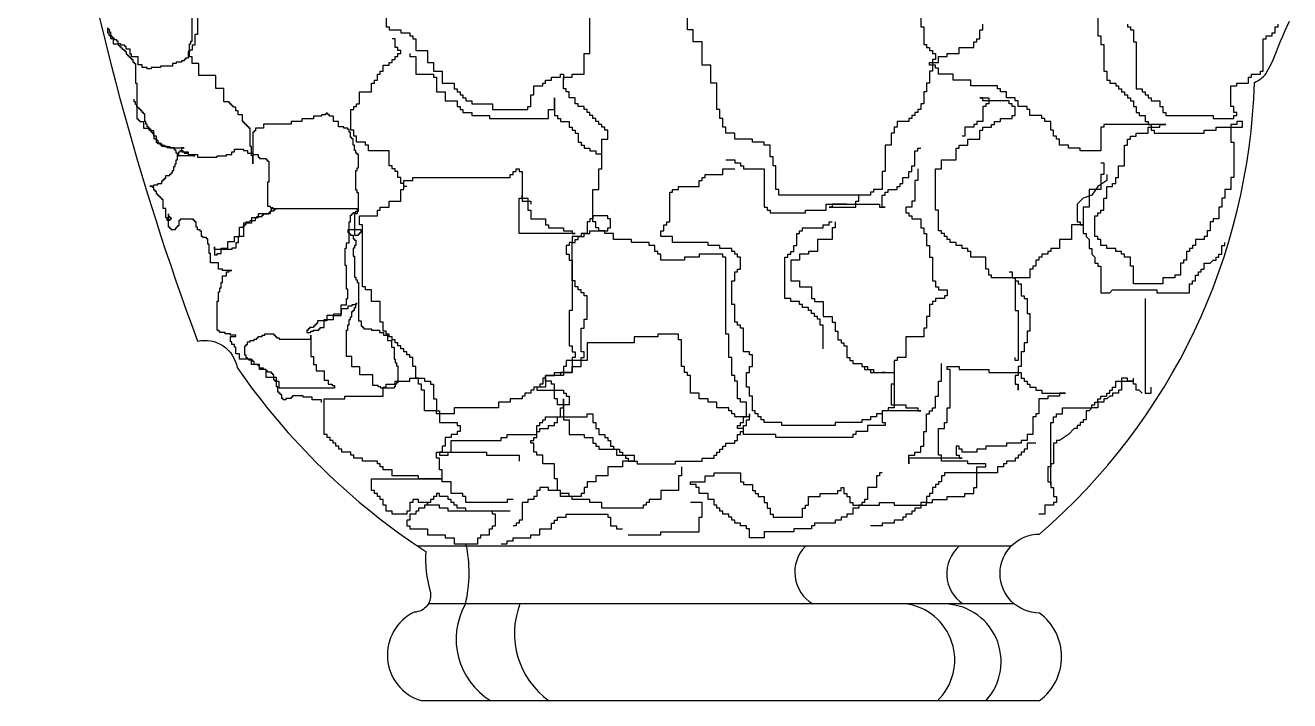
# Model space of a CAD drawing. Extents: x 955 to 1117, y 165 to 443.
# Drawn here: x 957.4 to 1099.5, y 165.1 to 241 of the extents above; entities that cross this region are included whole.
import ezdxf

# ---------------------------------------------------------------- set-up
doc = ezdxf.new("R2010")
doc.units = 0
doc.header["$LTSCALE"] = 10
doc.header["$MEASUREMENT"] = 0
for name, color, linetype in [('3', 3, 'CONTINUOUS'), ('4', 4, 'CONTINUOUS'), ('7', 7, 'CONTINUOUS')]:
    doc.layers.add(name, color=color, linetype=linetype)

msp = doc.modelspace()

# ---------------------------------------------------------------- linework, layer by layer
at = {"layer": '3'}
for points in [[(1051.03, 203.01), (1051.36, 203.01), (1051.36, 202.67), (1052.02, 202.67), (1052.02, 202.34), (1052.69, 202.34), (1052.69, 202.01), (1055.01, 202.01), (1055.01, 200.68), (1054.68, 200.68), (1054.68, 198.36), (1056.34, 198.36), (1056.34, 198.03), (1057.66, 198.03), (1057.66, 197.7), (1057.99, 197.7), (1053.68, 197.7), (1053.68, 196.37), (1054.01, 196.37), (1054.01, 196.04), (1052.02, 196.04), (1052.02, 195.38), (1050.69, 195.38), (1050.69, 195.05), (1050.36, 195.05), (1050.36, 194.71), (1041.73, 194.71), (1041.73, 195.05), (1038.08, 195.05), (1038.08, 195.71), (1037.42, 195.71), (1037.42, 196.04), (1037.75, 196.04), (1037.75, 196.37), (1038.08, 196.37), (1038.08, 197.04), (1038.42, 197.04), (1038.42, 198.69), (1037.75, 198.69), (1037.75, 199.03), (1037.42, 199.03), (1037.42, 201.02), (1037.09, 201.02), (1037.09, 201.68), (1036.76, 201.68), (1036.76, 203.67), (1036.43, 203.67), (1036.43, 206.32), (1036.09, 206.32), (1036.09, 214.94), (1035.76, 214.94), (1035.76, 215.28), (1033.11, 215.28), (1033.11, 214.94), (1031.45, 214.94), (1031.45, 214.61), (1028.79, 214.61), (1028.79, 215.28), (1028.46, 215.28), (1028.46, 215.61), (1028.13, 215.61), (1028.13, 216.27), (1027.47, 216.27), (1027.47, 216.6), (1025.48, 216.6), (1025.48, 216.93), (1023.48, 216.93), (1023.48, 217.6), (1022.49, 217.6), (1022.49, 217.93), (1021.82, 217.93), (1021.82, 218.26), (1021.49, 218.26), (1021.49, 218.92), (1021.16, 218.92), (1021.16, 222.57), (1021.82, 222.57), (1021.82, 224.89), (1022.16, 224.89), (1022.16, 228.21), (1022.82, 228.21), (1022.82, 229.2), (1022.49, 229.2), (1022.49, 229.54), (1022.16, 229.54), (1022.16, 229.87), (1021.82, 229.87), (1021.82, 230.2), (1021.49, 230.2), (1021.49, 230.53), (1021.16, 230.53), (1021.16, 230.86), (1020.83, 230.86), (1020.83, 231.19), (1020.5, 231.19), (1020.5, 231.53), (1020.17, 231.53), (1020.17, 231.86), (1019.5, 231.86), (1019.5, 232.19), (1019.17, 232.19), (1019.17, 232.85), (1018.51, 232.85), (1018.51, 233.52), (1018.17, 233.52), (1018.17, 233.85), (1017.84, 233.85), (1017.84, 235.17), (1018.84, 235.17), (1018.84, 235.51), (1020.17, 235.51), (1020.17, 237.83), (1020.83, 237.83), (1020.83, 244.79)], [(1057.99, 242.8), (1057.99, 240.81), (1058.33, 240.81), (1058.33, 238.82), (1058.66, 238.82), (1058.66, 238.49), (1058.99, 238.49), (1058.99, 238.16), (1059.32, 238.16), (1059.32, 237.83), (1059.65, 237.83), (1059.65, 237.16), (1059.32, 237.16), (1059.32, 235.84), (1058.99, 235.84), (1058.99, 234.51), (1058.66, 234.51), (1058.66, 233.52), (1058.33, 233.52), (1058.33, 232.19), (1057.99, 232.19), (1057.99, 231.53), (1057.66, 231.53), (1057.66, 231.19), (1057.33, 231.19), (1057.33, 230.86), (1057, 230.86), (1057, 230.53), (1056.67, 230.53), (1056.67, 230.2), (1055.34, 230.2), (1055.34, 229.54), (1055.01, 229.54), (1055.01, 228.87), (1054.68, 228.87), (1054.68, 227.55), (1054.01, 227.55), (1054.01, 224.56), (1053.68, 224.56), (1053.68, 222.57), (1052.69, 222.57), (1052.69, 222.24), (1052.35, 222.24), (1052.35, 221.91), (1042.07, 221.91), (1042.07, 222.57), (1041.73, 222.57), (1041.73, 225.22), (1041.4, 225.22), (1041.4, 226.22), (1041.07, 226.22), (1041.07, 227.55), (1040.41, 227.55), (1040.41, 227.88), (1039.08, 227.88), (1039.08, 228.21), (1037.09, 228.21), (1037.09, 228.87), (1036.09, 228.87), (1036.09, 229.54), (1035.76, 229.54), (1035.76, 230.53), (1035.43, 230.53), (1035.43, 231.53), (1035.1, 231.53), (1035.1, 234.51), (1034.43, 234.51), (1034.43, 236.5), (1033.44, 236.5), (1033.44, 239.15), (1032.44, 239.15), (1032.44, 240.48), (1031.78, 240.48), (1031.78, 245.79)], [(997.93, 243.13), (997.93, 240.81), (998.26, 240.81), (998.26, 240.48), (999.59, 240.48), (999.59, 240.15), (1000.59, 240.15), (1000.59, 239.82), (1000.92, 239.82), (1000.92, 239.48), (1001.25, 239.48), (1001.25, 238.16), (1002.58, 238.16), (1002.58, 236.83), (1003.24, 236.83), (1003.24, 235.84), (1004.24, 235.84), (1004.24, 234.51), (1005.57, 234.51), (1005.57, 233.85), (1005.9, 233.85), (1005.9, 233.52), (1006.23, 233.52), (1006.23, 233.18), (1006.56, 233.18), (1006.56, 232.85), (1006.89, 232.85), (1006.89, 232.52), (1007.56, 232.52), (1007.56, 232.19), (1009.88, 232.19), (1009.88, 231.53), (1013.86, 231.53), (1013.86, 231.86), (1014.19, 231.86), (1014.19, 233.18), (1014.52, 233.18), (1014.52, 234.18), (1015.52, 234.18), (1015.52, 234.51), (1015.85, 234.51), (1015.85, 234.84), (1016.52, 234.84), (1016.52, 235.17), (1017.51, 235.17), (1017.51, 235.51), (1017.84, 235.51), (1017.84, 234.84)], [(976.73, 242.04), (976.73, 239.96), (976.43, 239.96), (976.43, 238.78), (976.13, 238.78), (976.13, 238.19), (975.84, 238.19), (975.84, 238.04), (975.69, 238.04), (975.69, 237.3), (975.39, 237.3), (975.39, 237.15), (975.24, 237.15), (975.24, 237), (974.95, 237), (974.95, 236.85), (974.35, 236.85), (974.35, 236.7), (973.91, 236.7), (973.91, 236.41), (972.57, 236.41), (972.57, 236.26), (971.54, 236.26), (971.54, 236.11), (971.09, 236.11), (971.09, 236.26), (970.5, 236.26), (970.5, 236.56), (970.05, 236.56), (970.05, 237.45), (969.31, 237.45), (969.31, 237.74), (969.16, 237.74), (969.16, 238.33), (968.72, 238.33), (968.72, 238.63), (968.57, 238.63), (968.57, 238.78), (968.13, 238.78), (968.13, 238.93), (967.83, 238.93), (967.83, 239.22), (967.68, 239.22), (967.68, 239.37), (967.39, 239.37), (967.39, 239.52), (967.24, 239.52), (967.24, 239.67), (967.09, 239.67), (967.09, 239.82), (966.79, 239.82), (966.79, 240.11), (966.64, 240.11), (966.64, 240.71), (966.64, 240.56), (966.79, 240.56), (966.79, 240.26), (966.94, 240.26), (966.94, 239.52), (967.24, 239.52), (967.24, 238.93), (967.83, 238.93), (967.83, 238.78), (967.98, 238.78), (967.98, 238.63), (968.13, 238.63), (968.13, 238.48), (968.28, 238.48), (968.28, 238.33), (968.42, 238.33), (968.42, 238.19), (968.57, 238.19), (968.57, 238.04), (968.72, 238.04), (968.72, 237.74), (968.87, 237.74), (968.87, 237.59), (969.02, 237.59), (969.02, 237.45), (969.16, 237.45), (969.16, 237.3), (969.31, 237.3), (969.31, 237.15), (969.46, 237.15), (969.46, 236.85), (969.61, 236.85), (969.61, 236.7), (969.76, 236.7), (969.76, 234.48), (969.91, 234.48), (969.91, 230.48), (970.05, 230.48), (970.05, 230.33), (970.2, 230.33), (970.2, 230.18), (970.65, 230.18), (970.65, 229.44), (971.24, 229.44), (971.24, 229.3), (971.39, 229.3), (971.39, 229.15), (971.54, 229.15), (971.54, 229), (971.69, 229), (971.69, 228.85), (971.83, 228.85), (971.83, 228.26), (972.13, 228.26), (972.13, 228.11), (972.28, 228.11), (972.28, 227.81), (972.57, 227.81), (972.57, 227.67), (972.72, 227.67), (972.72, 227.52), (973.02, 227.52), (973.02, 227.37), (973.61, 227.37), (973.61, 227.22), (975.24, 227.22), (974.95, 227.22), (974.95, 226.78), (975.69, 226.78), (975.69, 226.48), (976.28, 226.48), (976.28, 226.33), (976.43, 226.33), (974.5, 226.33), (974.5, 226.63), (974.35, 226.63), (974.35, 226.93), (974.21, 226.93), (974.21, 227.07), (974.06, 227.07), (974.06, 227.22), (973.32, 227.22), (973.32, 227.37), (972.72, 227.37), (972.72, 227.52), (972.57, 227.52), (972.57, 227.67), (972.28, 227.67), (972.28, 227.81), (972.13, 227.81), (972.13, 228.56), (971.83, 228.56), (971.83, 229.15), (971.54, 229.15), (971.54, 229.3), (971.39, 229.3), (971.39, 229.44), (971.24, 229.44), (971.24, 229.59), (971.09, 229.59), (971.09, 229.89), (970.94, 229.89), (970.94, 230.18), (970.8, 230.18), (970.8, 231.07), (970.65, 231.07), (970.65, 231.22), (970.5, 231.22), (970.5, 231.37), (970.35, 231.37), (970.35, 231.52), (970.2, 231.52), (970.2, 231.67), (970.05, 231.67), (970.05, 231.81), (969.91, 231.81), (969.91, 232.11), (969.76, 232.11), (969.76, 232.41), (969.61, 232.41), (969.61, 232.7)], [(990.66, 198.62), (990.66, 198.92), (989.62, 198.92), (989.62, 199.22), (988.59, 199.22), (988.59, 199.37), (987.4, 199.37), (987.4, 199.22), (987.25, 199.22), (987.25, 199.07), (986.66, 199.07), (986.66, 198.92), (986.36, 198.92), (986.36, 199.07), (986.21, 199.07), (986.21, 199.51), (986.07, 199.51), (986.07, 199.66), (985.92, 199.66), (985.92, 199.81), (985.77, 199.81), (985.77, 200.4), (985.62, 200.4), (985.62, 201), (985.47, 201), (985.47, 201.14), (985.32, 201.14), (985.32, 201.74), (985.18, 201.74), (985.18, 201.88), (985.03, 201.88), (985.03, 202.03), (984.58, 202.03), (984.58, 202.18), (984.44, 202.18), (984.44, 202.33), (984.14, 202.33), (984.14, 202.48), (983.69, 202.48), (983.69, 202.77), (983.55, 202.77), (983.55, 202.92), (983.1, 202.92), (983.1, 203.22), (982.95, 203.22), (982.95, 203.37), (982.51, 203.37), (982.51, 203.51), (982.36, 203.51), (982.36, 203.66), (982.21, 203.66), (982.21, 203.96), (982.06, 203.96), (982.06, 205), (982.21, 205), (982.21, 205.14), (982.36, 205.14), (982.36, 205.44), (982.66, 205.44), (982.66, 205.59), (983.1, 205.59), (983.1, 205.74), (983.4, 205.74), (983.4, 205.89), (983.55, 205.89), (983.55, 206.03), (983.99, 206.03), (983.99, 206.18), (984.29, 206.18), (984.29, 206.33), (985.32, 206.33), (985.32, 206.18), (985.47, 206.18), (985.47, 206.03), (985.62, 206.03), (985.62, 205.89), (985.92, 205.89), (985.92, 205.74), (989.48, 205.74), (989.48, 206.18), (989.48, 203.81), (989.77, 203.81), (989.77, 202.92), (990.07, 202.92), (990.07, 202.18), (990.96, 202.18), (990.96, 201.14), (991.4, 201.14), (991.4, 200.7), (991.85, 200.7), (991.85, 200.55), (992.14, 200.55), (992.14, 200.25), (985.92, 200.25), (985.92, 201), (985.62, 201), (985.62, 201.44), (984.44, 201.44), (984.44, 202.33), (983.69, 202.33), (983.69, 202.92), (982.8, 202.92), (982.8, 203.51), (981.47, 203.51), (981.47, 204.11), (981.03, 204.11), (981.03, 204.85), (980.88, 204.85), (980.88, 205.14), (980.58, 205.14), (980.58, 205.44), (980.43, 205.44), (980.43, 206.03), (981.03, 206.03), (981.03, 206.18), (980.43, 206.18), (980.43, 206.33), (979.84, 206.33), (979.84, 206.48), (979.25, 206.48), (979.25, 206.63), (979.1, 206.63), (979.1, 206.77), (978.95, 206.77), (978.95, 210.03), (979.1, 210.03), (979.1, 211.07), (979.25, 211.07), (979.25, 211.52), (979.39, 211.52), (979.39, 212.11), (979.54, 212.11), (979.54, 212.85), (979.99, 212.85), (979.99, 213.29), (980.28, 213.29), (980.28, 213.44), (980.58, 213.44), (979.54, 213.44), (979.54, 213.59), (979.1, 213.59), (979.1, 214.33), (978.21, 214.33), (978.21, 215.37), (978.06, 215.37), (978.06, 216.41), (977.91, 216.41), (977.91, 217), (977.76, 217), (977.76, 217.15), (977.32, 217.15), (977.32, 217.29), (977.17, 217.29), (977.17, 217.89), (977.02, 217.89), (977.02, 218.04), (976.73, 218.04), (976.73, 218.33), (976.58, 218.33), (976.58, 218.92), (976.43, 218.92), (976.43, 219.07), (976.28, 219.07), (976.28, 219.22), (974.8, 219.22), (974.8, 219.07), (974.65, 219.07), (974.65, 218.48), (974.5, 218.48), (974.5, 218.33), (974.35, 218.33), (974.35, 218.18), (974.21, 218.18), (974.21, 218.04), (973.76, 218.04), (973.76, 218.18), (973.61, 218.18), (973.61, 218.33), (973.46, 218.33), (973.46, 219.81), (973.46, 219.52), (973.61, 219.52), (973.61, 219.37), (973.76, 219.37), (973.76, 219.22), (973.61, 219.22), (973.61, 219.07), (973.32, 219.07), (973.32, 219.37), (973.17, 219.37), (973.17, 220.41), (972.87, 220.41), (972.87, 221.44), (972.72, 221.44), (972.72, 221.59), (972.57, 221.59), (972.57, 221.74), (972.43, 221.74), (972.43, 221.89), (972.28, 221.89), (972.28, 222.04), (972.13, 222.04), (972.13, 222.33), (971.98, 222.33), (971.98, 222.48), (971.83, 222.48), (971.83, 222.78), (971.69, 222.78), (971.69, 222.92), (971.39, 222.92), (971.83, 222.92), (971.83, 223.07), (972.28, 223.07), (972.28, 223.22), (972.72, 223.22), (972.72, 223.52), (972.87, 223.52), (972.87, 223.67), (973.02, 223.67), (973.02, 223.81), (973.17, 223.81), (973.17, 224.11), (973.61, 224.11), (973.61, 224.26), (973.76, 224.26), (973.76, 224.41), (973.91, 224.41), (973.91, 224.7), (974.06, 224.7), (974.06, 225.15), (974.21, 225.15), (974.21, 225.44), (974.35, 225.44), (974.35, 225.89), (974.5, 225.89), (974.5, 226.33), (974.65, 226.33), (974.65, 226.78), (974.8, 226.78), (974.8, 226.93), (975.1, 226.93), (975.1, 226.78), (975.24, 226.78), (975.24, 226.63), (975.69, 226.63), (975.69, 226.48), (976.73, 226.48), (976.73, 226.18), (978.95, 226.18), (978.95, 226.33), (979.99, 226.33), (979.99, 226.48), (980.58, 226.48), (980.58, 226.78), (980.88, 226.78), (980.88, 227.07), (981.91, 227.07), (981.91, 226.93), (982.36, 226.93), (982.36, 226.63), (982.95, 226.63), (982.95, 226.48), (983.55, 226.48), (983.55, 226.18), (983.69, 226.18), (983.69, 226.04), (984.44, 226.04), (984.44, 225.89), (984.58, 225.89), (984.58, 225.74), (984.73, 225.74), (984.73, 223.37), (984.58, 223.37), (984.58, 220.7), (984.88, 220.7), (984.88, 220.55), (985.18, 220.55), (985.18, 220.41), (985.47, 220.41), (985.47, 220.26), (985.32, 220.26), (985.32, 220.11), (984.88, 220.11), (984.88, 219.81), (983.55, 219.81), (983.55, 219.37), (982.8, 219.37), (982.8, 218.78), (981.91, 218.78), (981.91, 217.29), (981.32, 217.29), (981.32, 216.55), (981.03, 216.55), (981.03, 215.96), (980.58, 215.96), (980.58, 215.81), (978.65, 215.81), (978.65, 216.11), (978.65, 215.22), (978.95, 215.22), (978.95, 215.37), (979.39, 215.37), (979.39, 215.96), (980.14, 215.96), (980.14, 216.7), (980.88, 216.7), (980.88, 217.29), (981.47, 217.29), (981.47, 218.33), (981.91, 218.33), (981.91, 218.48), (982.06, 218.48), (982.06, 218.63), (982.21, 218.63), (982.21, 218.92), (982.66, 218.92), (982.66, 219.07), (983.25, 219.07), (983.25, 219.37), (983.4, 219.37), (983.4, 219.52), (983.99, 219.52), (983.99, 219.66), (984.14, 219.66), (984.14, 219.81), (984.73, 219.81), (984.73, 219.96), (984.88, 219.96), (984.88, 220.11), (985.03, 220.11), (985.03, 220.41), (994.67, 220.41), (994.67, 219.81), (994.37, 219.81), (994.37, 217.44), (994.81, 217.44), (994.81, 217.59), (994.96, 217.59), (994.96, 217.74), (995.11, 217.74), (995.11, 218.04), (993.63, 218.04), (993.63, 217.74), (993.78, 217.74), (993.78, 217.59), (993.92, 217.59), (993.92, 217.44), (994.22, 217.44), (994.22, 217), (994.37, 217), (994.37, 216.85), (994.52, 216.85), (994.52, 216.26), (994.37, 216.26), (994.37, 215.96), (994.22, 215.96), (994.22, 215.07), (994.37, 215.07), (994.37, 212.7), (994.52, 212.7), (994.52, 212.4), (994.67, 212.4), (994.67, 212.11), (994.81, 212.11), (994.81, 207.81), (995.11, 207.81), (995.11, 207.22), (995.26, 207.22), (995.26, 207.07), (995.41, 207.07), (995.41, 206.92), (996.3, 206.92), (996.3, 206.77), (997.19, 206.77), (997.19, 206.48), (997.63, 206.48), (997.63, 206.18), (998.08, 206.18), (998.08, 205.59), (998.52, 205.59), (998.52, 204.85), (998.82, 204.85), (998.82, 203.51), (998.96, 203.51), (998.96, 203.07), (999.11, 203.07), (999.11, 202.77), (999.26, 202.77), (999.26, 200.85), (999.11, 200.85), (999.11, 200.7), (998.96, 200.7), (998.96, 200.4), (998.82, 200.4), (998.82, 200.25), (997.33, 200.25), (997.33, 200.4), (997.04, 200.4), (997.04, 200.55), (996.44, 200.55), (996.44, 201.74), (994.96, 201.74), (994.96, 202.63), (994.07, 202.63), (994.07, 203.81), (993.48, 203.81), (993.48, 206.77), (993.63, 206.77), (993.63, 207.37), (993.78, 207.37), (993.78, 207.96), (993.92, 207.96), (993.92, 208.26), (994.07, 208.26), (994.07, 208.85), (994.22, 208.85), (994.22, 209), (994.37, 209), (994.37, 209.29), (994.52, 209.29), (994.52, 209.74), (994.67, 209.74), (994.52, 209.74), (994.52, 209.59), (994.07, 209.59), (994.07, 209.44), (993.63, 209.44), (993.63, 209.14), (992.89, 209.14), (992.89, 208.55), (992, 208.55), (992, 208.4), (991.26, 208.4), (991.26, 207.81), (990.22, 207.81), (990.22, 207.52), (990.07, 207.52), (990.07, 207.37), (989.92, 207.37), (989.92, 207.22), (989.77, 207.22), (989.77, 207.07), (989.33, 207.07), (989.33, 206.92), (989.18, 206.92), (989.18, 206.77), (989.03, 206.77), (989.03, 206.48), (989.48, 206.48), (989.48, 206.63), (989.77, 206.63), (989.77, 206.77), (990.37, 206.77), (990.37, 206.92), (990.51, 206.92), (990.51, 207.07), (990.96, 207.07), (990.96, 207.96), (992, 207.96), (992, 208.4), (992.89, 208.4), (992.89, 209.59), (993.48, 209.59), (993.48, 210.33), (993.63, 210.33), (993.63, 211.37), (993.48, 211.37), (993.48, 214.03), (993.33, 214.03), (993.33, 215.96), (993.48, 215.96), (993.48, 216.55), (993.78, 216.55), (993.78, 218.92), (993.92, 218.92), (993.92, 219.66), (994.07, 219.66), (994.07, 219.81), (994.22, 219.81), (994.22, 219.96), (994.52, 219.96), (994.52, 220.11), (994.81, 220.11), (994.81, 222.18), (994.67, 222.18), (994.67, 222.48), (994.52, 222.48), (994.52, 224.7), (994.67, 224.7), (994.67, 225), (994.81, 225), (994.81, 226.48), (994.67, 226.48), (994.67, 226.63), (994.52, 226.63), (994.52, 226.93), (994.37, 226.93), (994.37, 227.52), (994.22, 227.52), (994.22, 228.26), (994.07, 228.26), (994.07, 228.41), (993.92, 228.41), (993.92, 229), (993.78, 229), (993.78, 229.3), (993.63, 229.3), (993.63, 229.44), (993.18, 229.44), (993.18, 229.59), (992.59, 229.59), (992.59, 230.18), (992, 230.18), (992, 230.78), (991.55, 230.78), (991.55, 230.93), (991.4, 230.93), (991.4, 231.07), (991.26, 231.07), (991.26, 231.22), (991.26, 231.07), (991.11, 231.07), (991.11, 230.93), (990.66, 230.93), (990.66, 230.78), (989.77, 230.78), (989.77, 230.48), (988.44, 230.48), (988.44, 230.18), (987.25, 230.18), (987.25, 229.89), (984.14, 229.89), (984.14, 229.44), (983.25, 229.44), (983.25, 229.15), (983.1, 229.15), (983.1, 229), (982.95, 229), (982.95, 225.44), (982.95, 226.33), (982.8, 226.33), (982.8, 227.37), (982.66, 227.37), (982.66, 229.44), (982.51, 229.44), (982.51, 229.59), (982.36, 229.59), (982.36, 229.74), (982.21, 229.74), (982.21, 229.89), (982.06, 229.89), (982.06, 230.04), (981.91, 230.04), (981.91, 230.18), (981.77, 230.18), (981.77, 230.93), (981.32, 230.93), (981.32, 231.37), (981.03, 231.37), (981.03, 231.81), (980.73, 231.81), (980.73, 231.96), (980.58, 231.96), (980.58, 232.11), (980.43, 232.11), (980.43, 232.26), (980.28, 232.26), (980.28, 232.41), (979.69, 232.41), (979.69, 233.89), (978.8, 233.89), (978.8, 235.37), (976.87, 235.37), (976.87, 236.7), (976.13, 236.7), (976.13, 237.45), (975.84, 237.45), (975.84, 238.93), (975.98, 238.93), (975.98, 239.22), (976.13, 239.22), (976.13, 241.89)], [(1077.9, 242.14), (1077.9, 239.82), (1078.24, 239.82), (1078.24, 238.82), (1078.57, 238.82), (1078.57, 235.84), (1078.9, 235.84), (1078.9, 234.84), (1079.23, 234.84), (1079.23, 234.51), (1079.9, 234.51), (1079.9, 234.18), (1080.23, 234.18), (1080.23, 233.85), (1080.56, 233.85), (1080.56, 233.52), (1080.89, 233.52), (1080.89, 233.18), (1081.22, 233.18), (1081.22, 232.85), (1081.55, 232.85), (1081.55, 232.52), (1081.89, 232.52), (1081.89, 231.86), (1082.22, 231.86), (1082.22, 231.19), (1082.55, 231.19), (1082.55, 230.86), (1083.21, 230.86), (1083.21, 230.2), (1083.55, 230.2), (1083.55, 229.87), (1083.88, 229.87), (1083.88, 229.2), (1084.21, 229.2), (1084.21, 228.87), (1089.85, 228.87), (1089.85, 229.2), (1091.18, 229.2), (1091.18, 229.54), (1094.16, 229.54), (1094.16, 230.2), (1093.5, 230.2), (1093.5, 229.87), (1092.84, 229.87), (1092.84, 227.88), (1093.17, 227.88), (1093.17, 223.9), (1092.84, 223.9), (1092.84, 222.57), (1092.17, 222.57), (1092.17, 221.58), (1091.84, 221.58), (1091.84, 220.58), (1091.51, 220.58), (1091.51, 219.26), (1090.85, 219.26), (1090.85, 218.92), (1090.51, 218.92), (1090.51, 217.93), (1090.18, 217.93), (1090.18, 217.27), (1089.85, 217.27), (1089.85, 216.93), (1088.86, 216.93), (1088.86, 216.27), (1088.52, 216.27), (1088.52, 215.94), (1088.19, 215.94), (1088.19, 215.61), (1087.86, 215.61), (1087.86, 214.61), (1087.53, 214.61), (1087.53, 214.28), (1087.2, 214.28), (1087.2, 212.95), (1086.53, 212.95), (1086.53, 212.62), (1085.21, 212.62), (1085.21, 211.96), (1081.89, 211.96), (1081.89, 213.95), (1081.55, 213.95), (1081.55, 214.94), (1080.89, 214.94), (1080.89, 215.28), (1080.56, 215.28), (1080.56, 215.61), (1079.9, 215.61), (1079.9, 215.94), (1078.9, 215.94), (1078.9, 216.27), (1078.24, 216.27), (1078.24, 216.93), (1077.9, 216.93), (1077.9, 217.27), (1077.57, 217.27), (1077.57, 219.59), (1077.9, 219.59), (1077.9, 219.92), (1078.24, 219.92), (1078.24, 220.25), (1078.57, 220.25), (1078.57, 221.58), (1078.9, 221.58), (1078.9, 222.9), (1079.56, 222.9), (1079.56, 223.23), (1079.9, 223.23), (1079.9, 223.9), (1080.23, 223.9), (1080.23, 225.22), (1080.89, 225.22), (1080.89, 227.55), (1081.22, 227.55), (1081.22, 228.21), (1081.55, 228.21), (1081.55, 228.54), (1082.22, 228.54), (1082.22, 228.87), (1083.55, 228.87), (1083.55, 229.54), (1084.87, 229.54), (1084.87, 229.87), (1085.54, 229.87), (1078.57, 229.87), (1078.57, 229.54), (1078.24, 229.54), (1078.24, 226.88), (1075.91, 226.88), (1075.91, 227.21), (1074.59, 227.21), (1074.59, 227.55), (1073.59, 227.55), (1073.59, 228.21), (1073.26, 228.21), (1073.26, 228.54), (1072.93, 228.54), (1072.93, 229.2), (1072.6, 229.2), (1072.6, 230.2), (1071.93, 230.2), (1071.93, 230.53), (1071.6, 230.53), (1071.6, 230.86), (1070.27, 230.86), (1070.27, 231.53), (1069.94, 231.53), (1069.94, 231.86), (1068.95, 231.86), (1068.95, 232.52), (1068.61, 232.52), (1068.61, 232.85), (1067.62, 232.85), (1067.62, 233.52), (1066.95, 233.52), (1066.95, 233.85), (1066.62, 233.85), (1066.62, 234.18), (1063.64, 234.18), (1063.64, 234.84), (1061.64, 234.84), (1061.64, 235.51), (1059.99, 235.51), (1059.99, 236.17), (1059.65, 236.17), (1059.65, 236.5), (1058.99, 236.5), (1058.99, 236.83), (1059.99, 236.83), (1059.99, 237.49), (1060.98, 237.49), (1060.98, 237.83), (1062.31, 237.83), (1062.31, 238.49), (1063.97, 238.49), (1063.97, 239.15), (1064.3, 239.15), (1064.3, 239.48), (1064.63, 239.48), (1064.63, 240.48), (1064.96, 240.48), (1064.96, 241.14)], [(1081.22, 241.14), (1081.22, 240.81), (1081.55, 240.81), (1081.55, 240.48), (1081.89, 240.48), (1081.89, 239.15), (1082.22, 239.15), (1082.22, 233.85), (1082.88, 233.85), (1082.88, 233.52), (1083.21, 233.52), (1083.21, 233.18), (1083.55, 233.18), (1083.55, 232.85), (1083.88, 232.85), (1083.88, 232.52), (1084.87, 232.52), (1084.87, 231.86), (1085.21, 231.86), (1085.21, 231.19), (1085.54, 231.19), (1085.54, 230.86), (1090.85, 230.86), (1090.85, 230.53), (1093.17, 230.53), (1093.17, 230.86), (1093.5, 230.86), (1093.5, 231.19), (1093.17, 231.19), (1093.17, 231.86), (1092.84, 231.86), (1092.84, 234.18), (1093.5, 234.18), (1093.5, 234.51), (1094.83, 234.51), (1094.83, 235.17), (1095.16, 235.17), (1095.16, 235.51), (1096.16, 235.51), (1096.16, 235.84), (1096.49, 235.84), (1096.49, 239.48), (1096.82, 239.48), (1096.82, 239.82), (1097.48, 239.82), (1097.48, 240.15), (1097.81, 240.15), (1097.81, 240.81), (1098.15, 240.81), (1098.15, 241.14)], [(1000.26, 222.9), (999.92, 222.9), (999.92, 223.23), (999.59, 223.23), (999.59, 223.9), (999.26, 223.9), (999.26, 224.56), (998.93, 224.56), (998.93, 224.89), (998.6, 224.89), (998.6, 225.22), (998.26, 225.22), (998.26, 226.88), (995.94, 226.88), (995.94, 227.55), (995.61, 227.55), (995.61, 227.88), (994.61, 227.88), (994.61, 228.54), (994.28, 228.54), (994.28, 229.2), (993.95, 229.2), (993.95, 231.53), (994.28, 231.53), (994.28, 231.86), (994.61, 231.86), (994.61, 232.19), (994.95, 232.19), (994.95, 233.52), (996.27, 233.52), (996.27, 234.51), (996.61, 234.51), (996.61, 234.84), (996.94, 234.84), (996.94, 235.51), (997.27, 235.51), (997.27, 235.84), (997.6, 235.84), (997.6, 236.5), (998.26, 236.5), (998.26, 236.83), (998.6, 236.83), (998.6, 237.16), (998.93, 237.16), (998.93, 237.49), (999.26, 237.49), (999.26, 237.83), (999.59, 237.83), (999.59, 238.16), (999.26, 238.16), (999.26, 238.49), (998.93, 238.49), (998.93, 239.48), (998.6, 239.48)], [(1000.59, 237.83), (1000.59, 237.49), (1001.25, 237.49), (1001.25, 235.51), (1003.24, 235.51), (1003.24, 235.17), (1003.57, 235.17), (1003.57, 233.52), (1004.57, 233.52), (1004.57, 232.52), (1005.9, 232.52), (1005.9, 231.86), (1006.23, 231.86), (1006.23, 231.53), (1006.56, 231.53), (1006.56, 231.19), (1007.56, 231.19), (1007.56, 230.86), (1009.55, 230.86), (1009.55, 230.53), (1016.18, 230.53), (1016.18, 231.53), (1016.85, 231.53), (1016.85, 232.85), (1016.85, 230.86), (1017.18, 230.86), (1017.18, 230.53), (1017.51, 230.53), (1017.51, 230.2), (1018.51, 230.2), (1018.51, 229.54), (1018.84, 229.54), (1018.84, 229.2), (1019.17, 229.2), (1019.17, 228.87), (1019.5, 228.87), (1019.5, 227.88), (1019.83, 227.88), (1019.83, 227.55), (1020.17, 227.55), (1020.17, 227.21), (1020.83, 227.21), (1020.83, 226.88), (1021.49, 226.88), (1021.49, 226.55), (1022.16, 226.55)], [(1078.24, 225.56), (1078.57, 225.56), (1078.57, 224.23), (1078.24, 224.23), (1078.24, 222.57), (1076.91, 222.57), (1076.91, 220.58), (1076.25, 220.58), (1076.25, 218.59), (1074.92, 218.59), (1074.92, 216.93), (1073.59, 216.93), (1073.59, 215.94), (1072.6, 215.94), (1072.6, 215.61), (1072.26, 215.61), (1072.26, 215.28), (1071.6, 215.28), (1071.6, 214.94), (1071.27, 214.94), (1071.27, 214.61), (1070.94, 214.61), (1070.94, 213.95), (1070.6, 213.95), (1070.6, 213.62), (1070.27, 213.62), (1070.27, 212.62), (1065.96, 212.62), (1065.96, 212.95), (1065.63, 212.95), (1065.63, 213.62), (1065.3, 213.62), (1065.3, 214.94), (1063.64, 214.94), (1063.64, 215.61), (1063.3, 215.61), (1063.3, 215.94), (1062.64, 215.94), (1062.64, 216.27), (1061.98, 216.27), (1061.98, 216.6), (1061.31, 216.6), (1061.31, 216.93), (1060.98, 216.93), (1060.98, 217.27), (1060.65, 217.27), (1060.65, 217.6), (1060.32, 217.6), (1060.32, 217.93), (1059.99, 217.93), (1059.99, 220.25), (1059.65, 220.25), (1059.65, 224.89), (1060.32, 224.89), (1060.32, 225.89), (1061.98, 225.89), (1061.98, 227.21), (1062.31, 227.21), (1062.31, 227.55), (1063.3, 227.55), (1063.3, 228.21), (1064.63, 228.21), (1064.63, 229.2), (1064.96, 229.2), (1064.96, 229.54), (1065.96, 229.54), (1065.96, 229.87), (1066.29, 229.87), (1066.29, 230.2), (1066.95, 230.2), (1066.95, 230.53), (1068.28, 230.53), (1068.28, 230.86), (1068.61, 230.86), (1068.61, 231.86), (1068.28, 231.86), (1068.28, 232.19), (1067.95, 232.19), (1067.95, 232.52), (1064.96, 232.52), (1064.96, 232.85), (1064.63, 232.85), (1065.63, 232.85), (1065.63, 232.19), (1065.3, 232.19), (1065.3, 231.86), (1064.96, 231.86), (1064.96, 230.2), (1064.3, 230.2), (1064.3, 229.87), (1063.97, 229.87), (1063.97, 229.54), (1062.97, 229.54), (1062.97, 228.54), (1062.64, 228.54)], [(1036.09, 225.89), (1037.09, 225.89), (1037.09, 225.56), (1037.75, 225.56), (1037.75, 225.22), (1038.08, 225.22), (1038.08, 224.89), (1040.41, 224.89), (1040.41, 220.58), (1040.74, 220.58), (1040.74, 220.25), (1041.07, 220.25), (1041.07, 219.92), (1045.05, 219.92), (1045.05, 220.25), (1047.38, 220.25), (1047.38, 220.91), (1053.35, 220.91), (1053.35, 220.58), (1054.01, 220.58), (1053.68, 220.58), (1053.68, 221.91), (1054.01, 221.91), (1054.01, 222.24), (1054.34, 222.24), (1054.34, 222.57), (1055.34, 222.57), (1055.34, 222.9), (1055.67, 222.9), (1055.67, 223.23), (1056, 223.23), (1056, 223.9), (1056.67, 223.9), (1056.67, 224.56), (1057, 224.56), (1057, 225.22), (1057.33, 225.22), (1057.33, 226.88), (1057.66, 226.88), (1057.66, 227.21), (1057.99, 227.21)], [(1011.87, 186.42), (1006.89, 186.42), (1006.89, 186.76), (1005.9, 186.76), (1005.9, 187.09), (1005.57, 187.09), (1005.57, 187.42), (1005.23, 187.42), (1005.23, 187.75), (1004.9, 187.75), (1004.9, 188.08), (1003.91, 188.08), (1003.91, 188.41), (1003.57, 188.41), (1003.57, 188.08), (1003.24, 188.08), (1003.24, 187.75), (1002.91, 187.75), (1002.91, 187.42), (1002.58, 187.42), (1002.58, 187.09), (1002.25, 187.09), (1002.25, 186.76), (1001.58, 186.76), (1001.58, 186.42), (1001.25, 186.42), (1001.25, 186.09), (1000.59, 186.09), (1000.59, 185.43), (1000.26, 185.43), (1000.26, 184.77), (1000.59, 184.77), (1000.59, 184.43), (1002.58, 184.43), (1002.58, 183.77), (1004.57, 183.77), (1004.57, 183.44), (1005.57, 183.44), (1005.57, 182.78), (1008.22, 182.78), (1008.22, 183.44), (1008.55, 183.44), (1008.55, 183.77), (1009.55, 183.77), (1009.55, 184.43), (1009.88, 184.43), (1009.88, 184.77), (1010.21, 184.77), (1010.21, 186.09), (1009.88, 186.09), (1009.88, 186.42), (1004.9, 186.42), (1004.9, 186.76), (1003.91, 186.76), (1003.91, 187.09), (1002.58, 187.09), (1002.58, 187.42), (1001.58, 187.42), (1001.58, 187.75), (1000.92, 187.75), (1000.92, 187.42), (1000.59, 187.42), (1000.59, 186.42), (1000.26, 186.42), (1000.26, 186.09), (998.6, 186.09), (998.6, 186.42), (997.93, 186.42), (997.93, 187.09), (997.6, 187.09), (997.6, 187.75), (997.27, 187.75), (997.27, 188.08), (996.94, 188.08), (996.94, 188.41), (996.61, 188.41), (996.61, 188.75), (996.27, 188.75), (996.27, 190.07), (1004.24, 190.07), (1001.58, 190.07), (1001.58, 190.4), (998.6, 190.4), (998.6, 191.07), (997.6, 191.07), (997.6, 191.4), (997.27, 191.4), (997.27, 191.73), (996.94, 191.73), (996.94, 192.06), (995.28, 192.06), (995.28, 192.39), (994.28, 192.39), (994.28, 192.72), (993.95, 192.72), (993.95, 193.06), (992.96, 193.06), (992.96, 193.39), (992.62, 193.39), (992.62, 193.72), (992.29, 193.72), (992.29, 194.05), (991.96, 194.05), (991.96, 194.38), (991.63, 194.38), (991.63, 194.71), (991.3, 194.71), (991.3, 195.05), (990.96, 195.05), (990.96, 199.03), (993.29, 199.03), (993.29, 199.36), (997.6, 199.36), (997.6, 200.35), (997.93, 200.35), (997.93, 200.68), (998.93, 200.68), (998.93, 201.02), (1000.59, 201.02), (1000.59, 201.35), (1002.25, 201.35), (1002.25, 201.02), (1002.91, 201.02), (1002.91, 200.68), (1003.24, 200.68), (1003.24, 199.03), (1003.57, 199.03), (1003.57, 197.7), (1003.91, 197.7), (1003.91, 196.37), (1005.9, 196.37), (1005.9, 196.04), (1006.23, 196.04), (1006.23, 195.38), (1005.9, 195.38), (1005.9, 195.05), (1005.23, 195.05), (1005.23, 194.71), (1004.57, 194.71), (1004.57, 193.72), (1004.24, 193.72), (1004.24, 193.06), (1003.91, 193.06), (1003.91, 192.72), (1004.9, 192.72), (1004.9, 193.06), (1005.23, 193.06), (1005.23, 194.38), (1010.87, 194.38), (1010.87, 194.71), (1011.54, 194.71), (1011.54, 195.05), (1014.86, 195.05), (1014.86, 195.38), (1015.19, 195.38), (1015.19, 195.71), (1016.18, 195.71), (1016.18, 196.04), (1016.85, 196.04), (1016.85, 196.37), (1017.18, 196.37), (1017.18, 197.04), (1017.51, 197.04), (1017.51, 198.03), (1017.84, 198.03), (1017.84, 199.03), (1017.84, 196.7), (1018.51, 196.7), (1018.51, 195.05), (1020.17, 195.05), (1020.17, 194.71), (1021.16, 194.71), (1021.16, 194.05), (1021.49, 194.05), (1021.49, 193.72), (1021.82, 193.72), (1021.82, 193.39), (1023.82, 193.39), (1023.82, 192.72), (1025.81, 192.72), (1025.81, 192.06), (1024.48, 192.06), (1024.48, 191.4), (1022.82, 191.4), (1022.82, 190.4), (1021.49, 190.4), (1021.49, 189.74), (1020.5, 189.74), (1020.5, 189.08), (1020.17, 189.08), (1020.17, 188.41), (1019.83, 188.41), (1019.83, 188.08), (1017.51, 188.08), (1017.51, 188.75), (1017.18, 188.75), (1017.18, 190.07), (1016.85, 190.07), (1016.85, 191.73), (1015.52, 191.73), (1015.52, 192.72), (1014.86, 192.72), (1014.86, 193.06), (1014.52, 193.06), (1014.52, 194.05), (1014.19, 194.05), (1014.19, 194.38), (1014.52, 194.38), (1014.52, 194.71), (1014.86, 194.71), (1014.86, 196.04), (1015.19, 196.04), (1015.19, 196.37), (1015.52, 196.37), (1015.52, 196.7), (1015.85, 196.7), (1015.85, 197.04), (1020.5, 197.04), (1020.5, 197.37), (1021.16, 197.37), (1021.16, 196.37), (1021.49, 196.37), (1021.49, 195.71), (1021.82, 195.71), (1021.82, 195.05), (1022.49, 195.05), (1022.49, 194.71), (1022.82, 194.71), (1022.82, 194.38), (1023.15, 194.38), (1023.15, 193.72), (1023.48, 193.72), (1023.48, 193.39), (1024.15, 193.39), (1024.15, 193.06), (1024.48, 193.06), (1024.48, 192.72), (1024.81, 192.72), (1024.81, 192.39), (1025.14, 192.39), (1025.14, 192.06), (1026.14, 192.06), (1026.14, 191.73), (1030.45, 191.73), (1030.45, 192.06), (1033.44, 192.06), (1033.44, 192.39), (1034.77, 192.39), (1034.77, 192.72), (1035.1, 192.72), (1035.1, 193.06), (1035.43, 193.06), (1035.43, 193.39), (1035.76, 193.39), (1035.76, 193.72), (1036.09, 193.72), (1036.09, 194.05), (1037.09, 194.05), (1037.09, 194.38), (1037.42, 194.38), (1037.42, 195.05), (1037.75, 195.05), (1037.75, 195.38), (1038.08, 195.38), (1038.08, 196.04), (1038.42, 196.04), (1038.42, 196.7), (1038.75, 196.7), (1038.75, 197.37), (1038.75, 197.04), (1037.09, 197.04), (1037.09, 197.37), (1036.76, 197.37), (1036.76, 197.7), (1036.43, 197.7), (1036.43, 198.03), (1035.1, 198.03), (1035.1, 198.69), (1034.1, 198.69), (1034.1, 199.03), (1033.11, 199.03), (1033.11, 199.69), (1032.11, 199.69), (1032.11, 201.68), (1031.78, 201.68), (1031.78, 202.01), (1031.45, 202.01), (1031.45, 202.67), (1031.12, 202.67), (1031.12, 205.66), (1030.78, 205.66), (1030.78, 206.32), (1028.46, 206.32), (1028.46, 205.99), (1025.81, 205.99), (1025.81, 205.33), (1020.5, 205.33), (1020.5, 203.34), (1018.84, 203.34), (1018.84, 202.01), (1017.84, 202.01), (1017.84, 201.68), (1015.85, 201.68), (1015.85, 200.35), (1014.86, 200.35), (1014.86, 200.02), (1017.84, 200.02), (1017.84, 199.69), (1018.17, 199.69), (1018.17, 199.36), (1018.51, 199.36), (1018.51, 198.36), (1017.18, 198.36), (1017.18, 199.03), (1016.85, 199.03), (1016.85, 200.68), (1016.52, 200.68), (1016.52, 201.02), (1015.85, 201.02), (1015.85, 201.68), (1016.85, 201.68), (1016.85, 202.01), (1018.84, 202.01), (1018.84, 202.67), (1019.83, 202.67), (1019.83, 203.67), (1020.17, 203.67), (1020.17, 204.33), (1019.83, 204.33), (1019.83, 206.98), (1020.17, 206.98), (1020.17, 207.98), (1020.5, 207.98), (1020.5, 210.63), (1020.17, 210.63), (1020.17, 210.96), (1019.83, 210.96), (1019.83, 211.3), (1019.5, 211.3), (1019.5, 211.63), (1019.17, 211.63), (1019.17, 212.29), (1018.84, 212.29), (1018.84, 216.6), (1019.17, 216.6), (1019.17, 216.93), (1019.5, 216.93), (1019.5, 217.27), (1020.17, 217.27), (1020.17, 217.6), (1020.83, 217.6), (1020.83, 217.93), (1022.82, 217.93), (1022.82, 218.26), (1023.15, 218.26), (1023.15, 219.26), (1022.82, 219.26), (1022.82, 219.59), (1021.16, 219.59), (1021.16, 219.26), (1020.83, 219.26), (1020.83, 218.92), (1020.5, 218.92), (1020.5, 217.6), (1019.83, 217.6), (1019.83, 217.27), (1018.84, 217.27), (1018.84, 216.6), (1018.51, 216.6), (1018.51, 216.27), (1018.17, 216.27), (1018.17, 215.28), (1018.51, 215.28), (1018.51, 214.61), (1018.84, 214.61), (1018.84, 208.97), (1018.51, 208.97), (1018.51, 205), (1018.84, 205), (1018.84, 204.33), (1019.17, 204.33), (1019.17, 203.67), (1018.84, 203.67), (1018.84, 203.34), (1018.17, 203.34), (1018.17, 202.67), (1017.84, 202.67), (1017.84, 202.01), (1017.51, 202.01), (1017.51, 201.68), (1015.85, 201.68), (1015.85, 201.35), (1015.52, 201.35), (1015.52, 200.68), (1015.19, 200.68), (1015.19, 200.35), (1014.52, 200.35), (1014.52, 200.02), (1014.19, 200.02), (1014.19, 199.69), (1013.53, 199.69), (1013.53, 199.36), (1013.2, 199.36), (1013.2, 199.03), (1011.87, 199.03), (1011.87, 198.69), (1010.54, 198.69), (1010.54, 198.03), (1005.57, 198.03), (1005.57, 197.37), (1003.57, 197.37), (1003.57, 197.7), (1002.25, 197.7), (1002.25, 200.02), (1001.92, 200.02), (1001.92, 200.68), (1001.58, 200.68), (1001.58, 201.35), (1001.25, 201.35), (1001.25, 202.67), (1000.92, 202.67), (1000.92, 203.67), (1000.59, 203.67), (1000.59, 204), (1000.26, 204), (1000.26, 204.33), (999.92, 204.33), (999.92, 204.66), (999.59, 204.66), (999.59, 205), (999.26, 205), (999.26, 205.33), (998.93, 205.33), (998.93, 205.66), (998.6, 205.66), (998.6, 205.99), (998.26, 205.99), (998.26, 206.32), (997.93, 206.32), (997.93, 206.65), (997.6, 206.65), (997.6, 207.65), (997.27, 207.65), (997.27, 209.97), (996.27, 209.97), (996.27, 211.3), (995.61, 211.3), (995.61, 211.63), (995.28, 211.63), (995.28, 218.59), (994.95, 218.59), (994.95, 219.59), (996.94, 219.59), (996.94, 220.25), (997.27, 220.25), (997.27, 220.58), (998.26, 220.58), (998.26, 221.24), (999.59, 221.24), (999.59, 222.57), (999.92, 222.57), (999.92, 223.57), (1000.92, 223.57), (1000.92, 223.9), (1011.87, 223.9), (1011.87, 224.23), (1012.2, 224.23), (1012.2, 224.56), (1012.53, 224.56), (1012.53, 224.89), (1012.87, 224.89), (1012.87, 224.56), (1013.2, 224.56), (1013.2, 221.24), (1013.86, 221.24), (1013.86, 220.25), (1014.19, 220.25), (1014.19, 219.26), (1015.85, 219.26), (1015.85, 218.59), (1016.18, 218.59), (1016.18, 218.26), (1017.84, 218.26), (1017.84, 217.93), (1018.84, 217.93), (1018.84, 217.6), (1019.17, 217.6), (1012.87, 217.6), (1012.87, 221.58), (1013.2, 221.58), (1013.2, 221.91), (1013.2, 221.58), (1013.86, 221.58), (1013.86, 221.24), (1014.19, 221.24), (1014.19, 220.91)], [(1057.66, 224.89), (1057.66, 223.57), (1057.33, 223.57), (1057.33, 221.24), (1057, 221.24), (1057, 220.58), (1056.34, 220.58), (1056.34, 219.92), (1056.67, 219.92), (1056.67, 219.59), (1057, 219.59), (1057, 219.26), (1057.99, 219.26), (1057.99, 218.26), (1058.33, 218.26), (1058.33, 217.6), (1058.66, 217.6), (1058.66, 216.27), (1058.99, 216.27), (1058.99, 214.94), (1059.32, 214.94), (1059.32, 212.29), (1059.65, 212.29), (1059.65, 211.63), (1059.99, 211.63), (1059.99, 211.3), (1060.98, 211.3), (1060.98, 210.63), (1060.65, 210.63), (1060.65, 210.3), (1059.65, 210.3), (1059.65, 209.97), (1059.32, 209.97), (1059.32, 209.64), (1058.99, 209.64), (1058.99, 208.31), (1058.66, 208.31), (1058.66, 206.98), (1058.33, 206.98), (1058.33, 205.99), (1056.34, 205.99), (1056.34, 203.67), (1055.34, 203.67), (1055.34, 203.34), (1055.01, 203.34), (1055.01, 198.03), (1054.34, 198.03), (1054.34, 197.7), (1053.68, 197.7), (1053.68, 197.37), (1053.02, 197.37), (1053.02, 197.04), (1052.35, 197.04), (1052.35, 196.7), (1051.36, 196.7), (1051.36, 196.37), (1048.37, 196.37), (1048.37, 196.04), (1042.4, 196.04), (1042.4, 196.37), (1040.41, 196.37), (1040.41, 196.7), (1040.08, 196.7), (1040.08, 197.04), (1039.74, 197.04), (1039.74, 197.37), (1039.41, 197.37), (1039.41, 197.7), (1039.08, 197.7), (1039.08, 199.36), (1038.75, 199.36), (1038.75, 200.35), (1038.42, 200.35), (1038.42, 202.01), (1038.75, 202.01), (1038.75, 202.67), (1039.08, 202.67), (1039.08, 204), (1038.75, 204), (1038.75, 204.33), (1038.08, 204.33), (1038.08, 206.98), (1037.75, 206.98), (1037.75, 207.32), (1037.42, 207.32), (1037.42, 207.65), (1037.09, 207.65), (1037.09, 209.64), (1036.76, 209.64), (1036.76, 212.29), (1037.09, 212.29), (1037.09, 213.29), (1037.42, 213.29), (1037.42, 213.62), (1037.75, 213.62), (1037.75, 214.94), (1037.42, 214.94), (1037.42, 215.28), (1037.09, 215.28), (1037.09, 215.61), (1036.76, 215.61), (1036.76, 215.94), (1035.43, 215.94), (1035.43, 216.27), (1034.1, 216.27), (1034.1, 216.6), (1030.12, 216.6), (1030.12, 217.27), (1028.79, 217.27), (1028.79, 217.93), (1029.13, 217.93), (1029.13, 218.59), (1029.46, 218.59), (1029.46, 218.92), (1029.79, 218.92), (1029.79, 222.24), (1030.12, 222.24), (1030.12, 222.57), (1030.78, 222.57), (1030.78, 222.9), (1033.11, 222.9), (1033.11, 223.57), (1033.44, 223.57), (1033.44, 223.9), (1033.77, 223.9), (1033.77, 224.23), (1035.76, 224.23), (1035.76, 224.89), (1037.09, 224.89)], [(1078.9, 224.23), (1078.9, 223.57), (1077.9, 222.9), (1077.24, 221.91), (1076.25, 221.58), (1075.91, 221.24), (1075.58, 220.91), (1075.58, 218.92), (1075.91, 218.92), (1075.91, 218.59), (1076.25, 218.59), (1076.25, 217.6), (1076.58, 217.6), (1076.58, 217.27), (1076.91, 216.93), (1076.91, 215.94), (1077.24, 215.94), (1077.24, 215.28), (1077.57, 214.94), (1077.57, 214.28), (1077.9, 214.28), (1077.9, 213.95), (1078.24, 213.95), (1078.24, 210.96), (1079.23, 210.96), (1079.56, 211.3), (1084.54, 211.3), (1084.54, 210.96), (1088.19, 210.96), (1088.19, 211.96), (1088.52, 211.96), (1088.52, 212.29), (1088.86, 212.29), (1088.86, 212.95), (1089.19, 212.95), (1089.19, 213.29), (1089.52, 213.29), (1089.52, 213.62), (1089.85, 213.62), (1089.85, 214.28), (1090.51, 214.28), (1090.85, 214.61), (1091.18, 214.61), (1091.18, 214.94), (1091.51, 214.94), (1091.51, 215.28), (1091.84, 215.28), (1091.84, 216.27), (1092.17, 216.27), (1092.17, 216.6)], [(1049.7, 220.91), (1048.04, 220.91), (1048.04, 220.58), (1047.71, 220.58), (1050.69, 220.58), (1050.69, 221.24), (1051.03, 221.24), (1051.03, 221.91), (1050.69, 221.91)], [(1047.04, 204.66), (1047.04, 207.32), (1046.71, 207.32), (1046.71, 207.98), (1046.38, 207.98), (1046.38, 208.31), (1046.05, 208.31), (1046.05, 208.64), (1045.72, 208.64), (1045.72, 208.97), (1045.39, 208.97), (1045.39, 209.31), (1044.72, 209.31), (1044.72, 209.64), (1044.39, 209.64), (1044.39, 209.97), (1043.39, 209.97), (1043.39, 210.3), (1042.73, 210.3), (1042.73, 214.94), (1043.06, 214.94), (1043.06, 215.28), (1043.39, 215.28), (1043.39, 215.61), (1043.73, 215.61), (1043.73, 216.27), (1044.06, 216.27), (1044.06, 217.6), (1044.39, 217.6), (1044.39, 217.93), (1044.72, 217.93), (1044.72, 218.26), (1047.04, 218.26), (1047.04, 218.59), (1047.71, 218.59), (1047.71, 218.92), (1048.04, 218.92)], [(1048.37, 218.92), (1048.37, 218.26), (1048.04, 218.26), (1048.04, 216.93), (1046.38, 216.93), (1046.38, 215.61), (1045.39, 215.61), (1045.39, 215.28), (1044.39, 215.28), (1044.39, 214.61), (1043.39, 214.61), (1043.39, 212.29), (1044.39, 212.29), (1044.39, 211.63), (1045.72, 211.63), (1045.72, 210.3), (1046.05, 210.3), (1046.05, 209.97), (1047.04, 209.97), (1047.04, 208.31), (1048.04, 208.31), (1048.04, 207.65), (1048.37, 207.65), (1048.37, 206.65), (1048.7, 206.65), (1048.7, 205.66), (1049.04, 205.66), (1049.04, 205.33), (1049.37, 205.33), (1049.37, 205), (1049.7, 205), (1049.7, 203.67), (1050.03, 203.67), (1050.03, 203.34), (1050.36, 203.34), (1050.36, 203.01), (1051.36, 203.01), (1051.36, 202.67), (1051.69, 202.67), (1051.69, 202.34), (1052.35, 202.34), (1052.35, 202.01), (1054.01, 202.01), (1053.68, 202.01)], [(1067.95, 213.29), (1068.28, 213.29), (1068.28, 212.62), (1068.61, 212.62), (1068.61, 208.97), (1068.95, 208.97), (1068.95, 203.34), (1068.61, 203.34), (1068.61, 203.67)], [(1068.28, 212.95), (1068.28, 212.62), (1068.61, 212.62), (1068.61, 212.29), (1068.95, 212.29), (1068.95, 211.96), (1069.28, 211.96), (1069.28, 210.63), (1069.61, 210.63), (1069.61, 210.3), (1069.94, 210.3), (1069.94, 208.64), (1070.27, 208.64), (1070.27, 206.65), (1069.94, 206.65), (1069.94, 205.33), (1069.61, 205.33), (1069.61, 204.33), (1069.28, 204.33), (1069.28, 202.67), (1068.95, 202.67), (1068.95, 201.68), (1068.61, 201.68), (1068.61, 200.68), (1068.95, 200.68), (1068.95, 200.02), (1068.95, 200.68)], [(1083.21, 210.3), (1083.21, 199.69), (1083.88, 199.69), (1083.88, 200.35)], [(1053.68, 190.73), (1053.35, 190.73), (1053.35, 190.4), (1053.02, 190.4), (1053.02, 189.08), (1052.02, 189.08), (1052.02, 187.75), (1051.69, 187.75), (1051.69, 187.42), (1051.36, 187.42), (1051.36, 187.09), (1051.03, 187.09), (1051.03, 186.76), (1050.36, 186.76), (1050.36, 186.09), (1049.7, 186.09), (1049.7, 185.76), (1049.04, 185.76), (1049.04, 185.43), (1048.37, 185.43), (1048.37, 185.1), (1046.05, 185.1), (1046.05, 184.77), (1045.72, 184.77), (1045.72, 184.43), (1043.73, 184.43), (1043.73, 184.1), (1040.41, 184.1), (1040.41, 183.44), (1038.75, 183.44), (1038.75, 184.43), (1038.42, 184.43), (1038.42, 184.77), (1037.75, 184.77), (1037.75, 185.1), (1037.09, 185.1), (1037.09, 185.43), (1036.76, 185.43), (1036.76, 185.76), (1036.43, 185.76), (1036.43, 186.09), (1035.76, 186.09), (1035.76, 186.42), (1035.43, 186.42), (1035.43, 186.76), (1035.1, 186.76), (1035.1, 187.09), (1034.77, 187.09), (1034.77, 187.75), (1034.1, 187.75), (1034.1, 188.41), (1033.11, 188.41), (1033.11, 189.08), (1032.78, 189.08), (1032.78, 189.41), (1032.11, 189.41), (1032.11, 189.74), (1033.77, 189.74), (1033.77, 190.4), (1034.77, 190.4), (1034.77, 190.73), (1037.75, 190.73), (1037.75, 189.74), (1038.08, 189.74), (1038.08, 189.41), (1039.08, 189.41), (1039.08, 188.75), (1039.41, 188.75), (1039.41, 188.41), (1039.74, 188.41), (1039.74, 188.08), (1040.41, 188.08), (1040.41, 187.42), (1040.74, 187.42), (1040.74, 186.76), (1041.07, 186.76), (1041.07, 186.09), (1041.4, 186.09), (1041.4, 185.76), (1044.72, 185.76), (1044.72, 186.76), (1045.05, 186.76), (1045.05, 187.09), (1045.39, 187.09), (1045.39, 188.08), (1046.71, 188.08), (1046.71, 188.41), (1048.7, 188.41), (1048.7, 188.75), (1049.04, 188.75), (1049.04, 189.08), (1049.37, 189.08), (1049.37, 188.41), (1049.7, 188.41), (1049.7, 188.08), (1050.03, 188.08), (1050.03, 187.42), (1050.36, 187.42), (1050.36, 187.09), (1053.35, 187.09), (1053.35, 187.42), (1055.01, 187.42), (1055.01, 187.09), (1058.66, 187.09), (1058.66, 187.42), (1059.32, 187.42), (1059.32, 187.75), (1060.98, 187.75), (1060.98, 188.08), (1062.97, 188.08), (1062.97, 188.41), (1063.97, 188.41), (1063.97, 189.08), (1064.3, 189.08), (1064.3, 191.4), (1065.3, 191.4), (1065.3, 191.73), (1063.3, 191.73), (1063.3, 192.06), (1060.32, 192.06), (1060.32, 192.72), (1059.99, 192.72), (1059.99, 195.71), (1060.65, 195.71), (1060.65, 196.37), (1060.98, 196.37), (1060.98, 198.03), (1061.31, 198.03), (1061.31, 202.34), (1060.98, 202.34), (1060.98, 202.67), (1062.31, 202.67), (1062.31, 202.34), (1065.63, 202.34), (1065.63, 202.01), (1069.28, 202.01), (1069.28, 201.35), (1069.61, 201.35), (1069.61, 201.02), (1069.94, 201.02), (1069.94, 200.68), (1070.27, 200.68), (1070.27, 200.35), (1070.94, 200.35), (1070.94, 200.02), (1071.6, 200.02), (1071.6, 199.69), (1074.25, 199.69), (1073.59, 199.69), (1073.59, 199.36), (1072.26, 199.36), (1072.26, 199.03), (1071.27, 199.03), (1071.27, 197.37), (1070.94, 197.37), (1070.94, 197.04), (1070.6, 197.04), (1070.6, 195.05), (1069.94, 195.05), (1069.94, 194.38), (1069.28, 194.38), (1069.28, 194.05), (1067.62, 194.05), (1067.62, 193.72), (1065.3, 193.72), (1065.3, 193.39), (1064.3, 193.39), (1064.3, 193.06), (1062.64, 193.06), (1062.64, 193.39), (1062.31, 193.39), (1062.31, 193.72), (1061.98, 193.72), (1061.98, 192.72), (1062.31, 192.72), (1062.31, 192.39), (1062.64, 192.39), (1056.67, 192.39), (1056.67, 191.73), (1056.67, 192.72), (1057.33, 192.72), (1057.33, 193.06), (1057.99, 193.06), (1057.99, 193.72), (1058.33, 193.72), (1058.33, 195.38), (1058.66, 195.38), (1058.66, 197.37), (1058.99, 197.37), (1058.99, 197.7), (1059.32, 197.7), (1059.32, 198.03), (1059.65, 198.03), (1059.65, 199.36), (1059.99, 199.36), (1059.99, 201.02), (1060.32, 201.02), (1060.32, 203.01)], [(1082.88, 199.69), (1082.55, 200.02), (1082.22, 200.02), (1082.22, 200.68), (1081.89, 200.68), (1081.89, 201.02), (1081.22, 201.02), (1081.22, 201.35), (1080.56, 201.35), (1080.56, 200.02), (1080.23, 200.02), (1080.23, 199.69), (1079.56, 199.69), (1079.56, 199.36), (1079.23, 199.36), (1078.9, 199.03), (1078.57, 199.03), (1078.57, 198.69), (1077.9, 198.69), (1077.9, 198.03), (1077.24, 198.03), (1076.91, 197.7), (1076.58, 197.7), (1076.58, 196.7), (1076.25, 196.7), (1076.25, 196.37), (1075.91, 196.37), (1075.91, 196.04), (1075.58, 196.04), (1075.58, 195.71), (1075.25, 195.71), (1074.59, 195.05), (1073.59, 194.38), (1073.26, 194.38), (1073.26, 194.05), (1072.93, 194.05), (1072.93, 191.73), (1072.6, 191.73), (1072.6, 191.4), (1072.26, 191.4), (1072.26, 189.74), (1072.6, 189.74), (1072.6, 189.08), (1072.93, 189.08), (1072.93, 188.08), (1073.26, 188.08), (1073.26, 187.42), (1072.93, 187.42), (1072.93, 187.09), (1071.93, 187.09), (1071.93, 186.09), (1071.27, 186.09)], [(1072.6, 189.41), (1072.6, 196.37), (1072.93, 196.37), (1072.93, 197.04), (1073.26, 197.04), (1073.26, 197.37), (1073.92, 197.37), (1073.92, 198.03), (1077.24, 198.03), (1077.24, 198.36), (1077.57, 198.36), (1077.57, 198.69), (1077.9, 198.69), (1077.9, 199.03), (1078.24, 199.03), (1078.24, 199.36), (1078.9, 199.36), (1078.9, 199.69), (1079.23, 199.69), (1079.23, 200.02), (1079.56, 200.02), (1079.56, 200.35), (1079.9, 200.35), (1079.9, 201.02), (1081.89, 201.02), (1081.89, 201.35)], [(1070.94, 194.05), (1069.94, 194.05), (1069.94, 193.39), (1069.61, 193.39), (1069.61, 193.06), (1069.28, 193.06), (1069.28, 192.72), (1068.95, 192.72), (1068.95, 192.39), (1068.61, 192.39), (1068.61, 192.06), (1067.62, 192.06), (1067.62, 191.73), (1067.29, 191.73), (1067.29, 191.4), (1066.62, 191.4), (1066.62, 190.73), (1060.65, 190.73), (1060.65, 190.4), (1060.32, 190.4), (1060.32, 189.74), (1059.99, 189.74), (1059.99, 189.41), (1059.65, 189.41), (1059.65, 189.08), (1059.32, 189.08), (1059.32, 188.41), (1058.99, 188.41), (1058.99, 188.08), (1058.66, 188.08), (1058.66, 187.42), (1057.99, 187.42), (1057.99, 186.76), (1057.33, 186.76), (1057.33, 186.42), (1057, 186.42), (1057, 186.09), (1056.34, 186.09), (1056.34, 185.76), (1056, 185.76), (1056, 185.43), (1055.01, 185.43), (1055.01, 185.1), (1053.68, 185.1), (1053.68, 184.77), (1052.35, 184.77)], [(1012.2, 187.75), (1011.54, 187.75), (1011.54, 187.42), (1006.89, 187.42), (1006.89, 188.08), (1006.56, 188.08), (1006.56, 188.41), (1005.23, 188.41), (1005.23, 189.74), (1004.24, 189.74), (1004.24, 191.07), (1003.91, 191.07), (1003.91, 192.39), (1003.57, 192.39), (1003.57, 193.06), (1009.22, 193.06), (1009.22, 192.72), (1012.87, 192.72), (1012.87, 192.06)], [(1031.12, 191.4), (1031.12, 190.4), (1030.78, 190.4), (1030.78, 188.75), (1028.79, 188.75), (1028.79, 187.75), (1027.47, 187.75), (1027.47, 187.42), (1027.13, 187.42), (1027.13, 187.09), (1026.8, 187.09), (1026.8, 186.76), (1022.16, 186.76), (1022.16, 187.42), (1020.83, 187.42), (1020.83, 187.75), (1018.84, 187.75), (1018.84, 188.08), (1018.51, 188.08), (1018.51, 188.41), (1017.51, 188.41), (1017.51, 188.75), (1016.18, 188.75), (1016.18, 189.08), (1015.19, 189.08), (1015.19, 188.75), (1014.86, 188.75), (1014.86, 188.08), (1014.52, 188.08), (1014.52, 187.75), (1013.86, 187.75), (1013.86, 187.42), (1013.2, 187.42), (1013.2, 185.43), (1012.87, 185.43), (1012.87, 185.1), (1012.53, 185.1), (1012.53, 184.77), (1012.2, 184.77)], [(1025.14, 183.77), (1028.79, 183.77), (1028.79, 184.1), (1033.11, 184.1), (1033.11, 185.76), (1033.44, 185.76), (1033.44, 187.42), (1032.11, 187.42)], [(1010.87, 182.78), (1011.54, 182.78), (1011.54, 183.11), (1012.2, 183.11), (1012.2, 183.44), (1014.19, 183.44), (1014.19, 183.77), (1015.19, 183.77), (1015.19, 184.43), (1016.52, 184.43), (1016.52, 185.1), (1016.85, 185.1), (1016.85, 185.43), (1017.18, 185.43), (1017.18, 185.76), (1018.17, 185.76), (1018.17, 186.09), (1022.82, 186.09), (1022.82, 185.76), (1023.15, 185.76), (1023.15, 184.77), (1023.82, 184.77), (1023.82, 184.43), (1024.48, 184.43)]]:
    msp.add_lwpolyline(points, dxfattribs=at)
for centre, radius, start, end in [((992.21, 179.5), 15.04, 346.5996, 12.5651), ((1047.98, 179.57), 4.14, 135.1837, 239.1789), ((1065.01, 179.41), 4.09, 131.2216, 235.988), ((1013.83, 172.04), 8.04, 150.344, 239.0837), ((1021.61, 172.69), 9.27, 158.9517, 234.4592), ((1055.47, 169.73), 6.35, 313.775, 82.2466), ((1060.55, 169.54), 6.48, 317.2637, 91.2087)]:
    msp.add_arc(centre, radius, start, end, dxfattribs=at)
at = {"layer": '4'}
msp.add_lwpolyline([(957.53, 318.29, 0.094236), (976.75, 205.52, -0.431207), (981.18, 202.57, 0.09642), (1002.37, 181.89, 0.077414), (1002.86, 177.46, -0.490254), (1001.08, 175.09, 0.68218), (1001.87, 165.15), (1071.35, 165.15, 0.503478), (1071.35, 174.99, -1), (1071.35, 183.86, 0.210479), (1095.49, 234.58, 0.12842), (1096.78, 235.56), (1097.52, 236.92, -0.015619), (1099.43, 241.47)], format="xyb", dxfattribs=at)
at = {"layer": '7'}
for p, q in [((1068.15, 182.49), (1001.46, 182.49)), ((1068.51, 176.02), (1002.67, 176.02))]:
    msp.add_line(p, q, dxfattribs=at)

doc.saveas('drawing.dxf')
